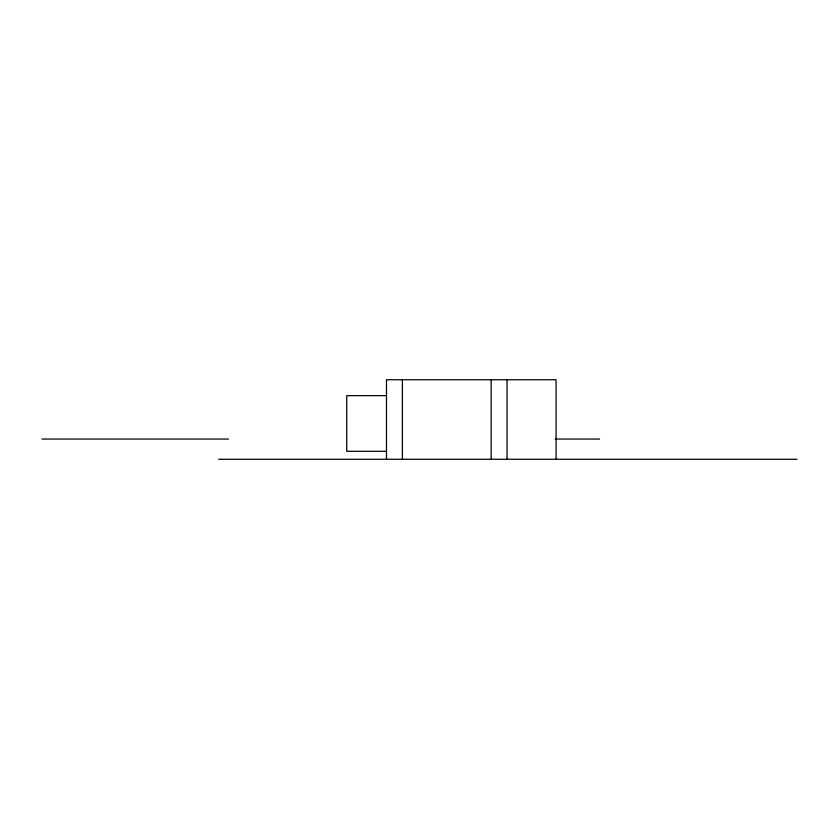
<?xml version="1.0" encoding="UTF-8"?>
<svg xmlns="http://www.w3.org/2000/svg" width="839" height="839" viewBox="0 0 839 839"><rect width="100%" height="100%" fill="white"/><g stroke="black" fill="none" stroke-linecap="round" stroke-linejoin="round"><path stroke-width="1.26" d="M386.485 395.651L346.727 395.651L346.727 451.298L386.485 451.298M41.95 439.059L228.523 439.059M555.198 439.059L599.56 439.059M218.696 459.258L797.05 459.258M556.1 459.258L556.1 379.742L386.485 379.742L386.485 459.258M507.071 379.742L507.071 459.258M491.161 379.742L491.161 459.258M402.384 379.742L402.384 459.258"/></g></svg>
